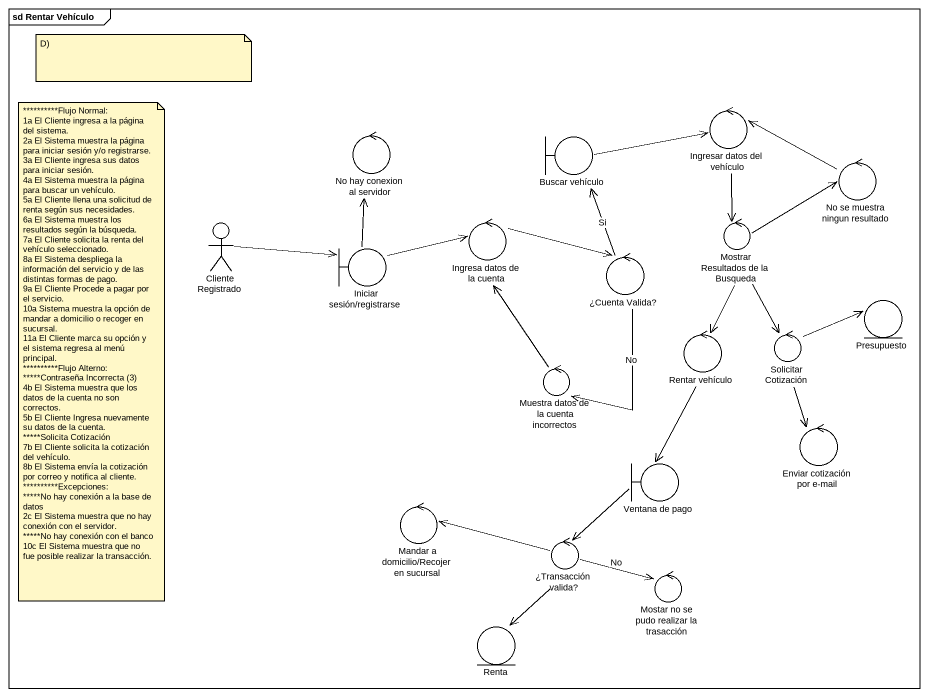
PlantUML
@startuml
mainframe sd Rentar Vehículo
control "No hay conexion al servidor" as No_hay_conexion_al_servidor
boundary "Buscar vehículo" as Buscar_vehículo #FFFFFF
control "Ingresar datos del vehículo" as Ingresar_datos_del_vehículo
control "No se muestra ningun resultado" as No_se_muestra_ningun
actor "Cliente Registrado" as Cliente_Registrado
boundary "Iniciar sesión/registrarse" as Iniciar_sesión_registrarse
control "Ingresa datos de la cuenta" as Ingresa_datos_de_la_cuenta #FFFFFF
control "¿Cuenta Valida?" as Cuenta_Valida #FFFFFF
control "Mostrar Resultados de la Busqueda" as Mostrar_Resultados_de_la
control "Rentar vehículo" as Rentar_vehículo
control "Solicitar Cotización" as Solicitar_Cotización
entity Presupuesto
control "Muestra datos de la cuenta incorrectos" as Muestra_datos_de_la_cuenta
control "Enviar cotización por e-mail" as Enviar_cotización_por_e_mail
boundary "Ventana de pago" as Ventana_de_pago
control "Mandar a domicilio/Recojer en sucursal" as Mandar_a_domicilio_Recojer
control "¿Transacción valida?" as Transacción_valida
control "Mostar no se pudo realizar la trasacción" as Mostar_no_se_pudo_realizar #FFFFFF
entity Renta
Buscar_vehículo -right-> Ingresar_datos_del_vehículo
Ingresar_datos_del_vehículo --> Mostrar_Resultados_de_la
No_se_muestra_ningun -left-> Ingresar_datos_del_vehículo
Cliente_Registrado -right-> Iniciar_sesión_registrarse
Iniciar_sesión_registrarse -up-> No_hay_conexion_al_servidor
Iniciar_sesión_registrarse -right-> Ingresa_datos_de_la_cuenta
Ingresa_datos_de_la_cuenta -right-> Cuenta_Valida
Cuenta_Valida -up-> Buscar_vehículo : Si
Cuenta_Valida --> Muestra_datos_de_la_cuenta : No
Mostrar_Resultados_de_la -right-> No_se_muestra_ningun
Mostrar_Resultados_de_la --> Rentar_vehículo
Mostrar_Resultados_de_la --> Solicitar_Cotización
Rentar_vehículo --> Ventana_de_pago
Solicitar_Cotización -right-> Presupuesto
Solicitar_Cotización --> Enviar_cotización_por_e_mail
Muestra_datos_de_la_cuenta -up-> Ingresa_datos_de_la_cuenta
Ventana_de_pago --> Transacción_valida
Transacción_valida -left-> Mandar_a_domicilio_Recojer
Transacción_valida -right-> Mostar_no_se_pudo_realizar : No
Transacción_valida --> Renta
note as N1
  D)
end note
note as N2
  ~**~**~**~**~**Flujo Normal:
  1a El Cliente ingresa a la página del sistema.
  2a El Sistema muestra la página para iniciar sesión y/o registrarse.
  3a El Cliente ingresa sus datos para iniciar sesión.
  4a El Sistema muestra la página para buscar un vehículo.
  5a El Cliente llena una solicitud de renta según sus necesidades.
  6a El Sistema muestra los resultados según la búsqueda.
  7a El Cliente solicita la renta del vehículo seleccionado.
  8a El Sistema despliega la información del servicio y de las distintas formas de pago.
  9a El Cliente Procede a pagar por el servicio.
  10a Sistema muestra la opción de mandar a domicilio o recoger en sucursal.
  11a El Cliente marca su opción y el sistema regresa al menú principal.
  ~**~**~**~**~**Flujo Alterno:
  ~**~***Contraseña Incorrecta (3)
  4b El Sistema muestra que los datos de la cuenta no son correctos.
  5b El Cliente Ingresa nuevamente su datos de la cuenta.
  ~**~***Solicita Cotización
  7b El Cliente solicita la cotización del vehículo.
  8b El Sistema envía la cotización por correo y notifica al cliente.
  ~**~**~**~**~**Excepciones:
  ~**~***No hay conexión a la base de datos
  2c El Sistema muestra que no hay conexión con el servidor.
  ~**~***No hay conexión con el banco
  10c El Sistema muestra que no fue posible realizar la transacción.
end note
@enduml
